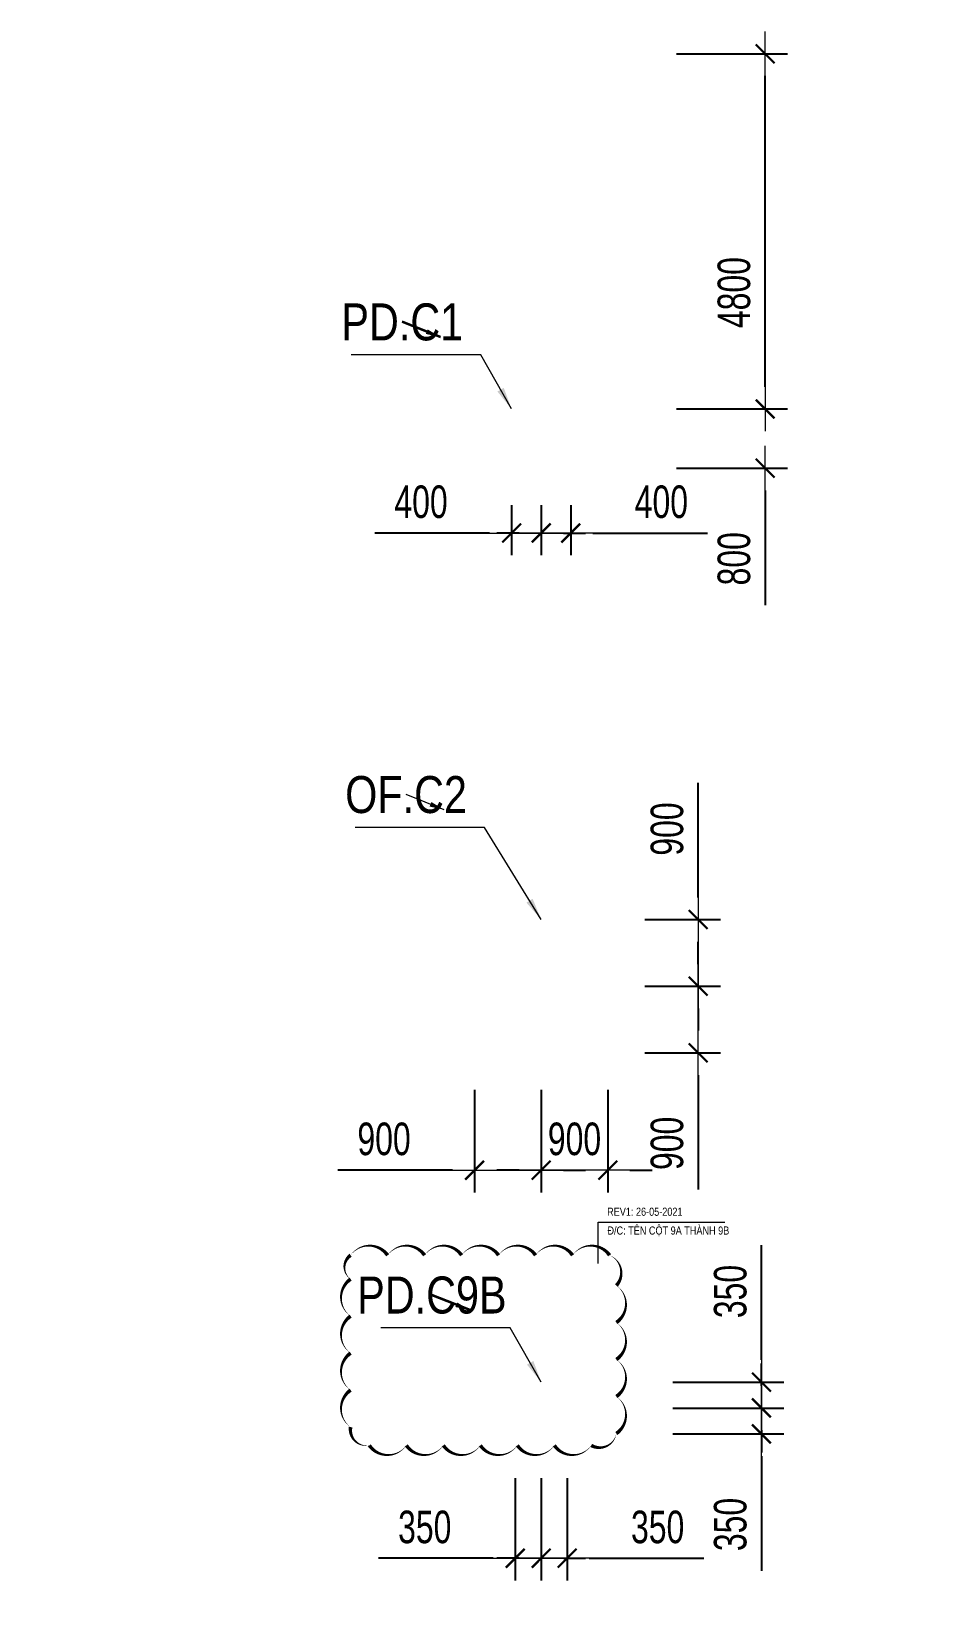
# Model space of a CAD drawing. Header units: millimetres. Extents: x -259680 to 699608, y -1281 to 104748.
# Drawn here: x 38812 to 50947, y 68851 to 90200 of the extents above; entities that cross this region are included whole.
import ezdxf
from ezdxf.enums import TextEntityAlignment as Align

# ---------------------------------------------------------------- set-up
doc = ezdxf.new("R2010")
doc.units = ezdxf.units.MM
doc.layers.get('0').update_dxf_attribs({"lineweight": 20})
doc.layers.get('Defpoints').update_dxf_attribs({"color": 151, "lineweight": 9})
for name, color, linetype, lineweight in [('$0$C1', 20, 'Continuous', 35), ('$1$NDC_S_ANNO', 7, 'Continuous', 20), ('$1$NDC_S_DIM', 1, 'Continuous', 15), ('$1$NDC_S_VN TEXT', 7, 'Continuous', 20), ('NDC_S_DIM', 1, 'Continuous', 15)]:
    doc.layers.add(name, color=color, linetype=linetype, lineweight=lineweight)
doc.layers.add('REV-01-2021-05-26', color=230, linetype='Continuous', lineweight=20, plot=False)
doc.styles.add('$1$NDC_DIM', font='', dxfattribs={"width": 0.75})
doc.styles.add('$2$ARIAL', font='arial.ttf', dxfattribs={"width": 0.8})
doc.styles.add('ARIAL', font='arial.ttf', dxfattribs={"width": 0.8})
doc.styles.add('NDC_DIM', font='', dxfattribs={"width": 0.75})
doc.styles.get('$1$NDC_DIM').set_extended_font_data('Dotum')
doc.styles.get('NDC_DIM').set_extended_font_data('Dotum')
doc.dimstyles.new('$0$NDC_dim_150', dxfattribs={"dimscale": 150, "dimtxt": 2.2, "dimasz": 1.5, "dimexe": 1.5, "dimexo": 2.5, "dimgap": 1, "dimtad": 1, "dimdec": 0, "dimzin": 0, "dimdsep": 46, "dimtxsty": '$1$NDC_DIM', "dimblk": '$1$DIMMARK', "dimcen": 0.09, "dimdle": 1.2, "dimclrd": 1, "dimclre": 1, "dimclrt": 3, "dimadec": 0, "dimazin": 0, "dimtfac": 1, "dimtdec": 0, "dimtix": 1, "dimtofl": 0, "dimtmove": 0, "dimatfit": 3, "dimfxl": 0, "dimtolj": 1, "dimtzin": 0, "dimarcsym": 0})
doc.dimstyles.new('$1$NDC_dim_iso', dxfattribs={"dimtxt": 2.2, "dimasz": 1, "dimexe": 1.5, "dimexo": 2.5, "dimgap": 1, "dimtad": 1, "dimdec": 0, "dimzin": 0, "dimdsep": 46, "dimtxsty": '$1$NDC_DIM', "dimblk": '$1$DIMMARK', "dimcen": 0.09, "dimdle": 1.2, "dimclrd": 1, "dimclre": 1, "dimclrt": 3, "dimadec": 0, "dimazin": 0, "dimtfac": 1, "dimtdec": 0, "dimtix": 1, "dimtofl": 0, "dimtmove": 0, "dimatfit": 3, "dimfxl": 0, "dimtolj": 1, "dimtzin": 0, "dimarcsym": 0})
doc.dimstyles.new('NDC_dim_200', dxfattribs={"dimscale": 200, "dimtxt": 2.2, "dimasz": 1.5, "dimexe": 1.5, "dimexo": 2.5, "dimgap": 1, "dimtad": 1, "dimdec": 0, "dimzin": 0, "dimdsep": 46, "dimtxsty": 'NDC_DIM', "dimblk": 'DIMMARK', "dimcen": 0.09, "dimdle": 1.2, "dimclrd": 1, "dimclre": 1, "dimclrt": 3, "dimadec": 0, "dimazin": 0, "dimtfac": 1, "dimtdec": 0, "dimtix": 1, "dimtofl": 0, "dimtmove": 0, "dimatfit": 3, "dimfxl": 0, "dimtolj": 1, "dimtzin": 0, "dimarcsym": 0})

# ---------------------------------------------------------------- blocks, each defined once
blk = doc.blocks.new('$1$DIMMARK')
at = {"layer": '$1$NDC_S_DIM', "color": 1}
blk.add_line((-1.5, 0), (1, 0), dxfattribs=at)
at = {"layer": '$1$NDC_S_DIM', "color": 2, "const_width": 0.1}
blk.add_lwpolyline([(-0.424, -0.424), (0.424, 0.424)], dxfattribs=at)
blk = doc.blocks.new('DIMMARK')
at = {"layer": 'NDC_S_DIM', "color": 1}
blk.add_line((-1.5, 0), (1, 0), dxfattribs=at)
at = {"layer": 'NDC_S_DIM', "color": 2, "const_width": 0.1}
blk.add_lwpolyline([(-0.424, -0.424), (0.424, 0.424)], dxfattribs=at)
blk = doc.blocks.new('*D677')
at = {"layer": 'Defpoints', "color": 0, "ltscale": 100, "transparency": 16777216}
for p in [(45700, 84300), (46100, 84300), (46100, 83424)]:
    blk.add_point(p, dxfattribs=at)
at = {"layer": 'NDC_S_DIM', "color": 1, "lineweight": -2, "ltscale": 100, "transparency": 16777216}
for p, q in [((45700, 83800), (45700, 83124)), ((46100, 83800), (46100, 83124)), ((45400, 83424), (45100, 83424)), ((46400, 83424), (47949, 83424))]:
    blk.add_line(p, q, dxfattribs=at)
at = {"layer": 'NDC_S_DIM', "color": 1, "lineweight": -2, "ltscale": 100, "transparency": 16777216, "xscale": 300, "yscale": 300, "zscale": 300}
blk.add_blockref('DIMMARK', (45700, 83424), dxfattribs=at)
at = {"layer": 'NDC_S_DIM', "color": 1, "lineweight": -2, "ltscale": 100, "transparency": 16777216, "xscale": 300, "yscale": 300, "zscale": 300, "rotation": 180}
blk.add_blockref('DIMMARK', (46100, 83424), dxfattribs=at)
at = {"layer": 'NDC_S_DIM', "color": 3, "ltscale": 100, "transparency": 16777216, "insert": (47324, 83844), "char_height": 440, "attachment_point": 5, "style": 'NDC_DIM'}
blk.add_mtext('\\A1;400', dxfattribs=at)
blk = doc.blocks.new('*D678')
at = {"layer": 'Defpoints', "color": 0, "ltscale": 100, "transparency": 16777216}
for p in [(45300, 84300), (45700, 84300), (45700, 83424)]:
    blk.add_point(p, dxfattribs=at)
at = {"layer": 'NDC_S_DIM', "color": 1, "lineweight": -2, "ltscale": 100, "transparency": 16777216}
for p, q in [((45300, 83800), (45300, 83124)), ((45700, 83800), (45700, 83124)), ((45000, 83424), (43451, 83424)), ((46000, 83424), (46300, 83424))]:
    blk.add_line(p, q, dxfattribs=at)
at = {"layer": 'NDC_S_DIM', "color": 1, "lineweight": -2, "ltscale": 100, "transparency": 16777216, "xscale": 300, "yscale": 300, "zscale": 300}
blk.add_blockref('DIMMARK', (45300, 83424), dxfattribs=at)
at = {"layer": 'NDC_S_DIM', "color": 1, "lineweight": -2, "ltscale": 100, "transparency": 16777216, "xscale": 300, "yscale": 300, "zscale": 300, "rotation": 180}
blk.add_blockref('DIMMARK', (45700, 83424), dxfattribs=at)
at = {"layer": 'NDC_S_DIM', "color": 3, "ltscale": 100, "transparency": 16777216, "insert": (44076, 83844), "char_height": 440, "attachment_point": 5, "style": 'NDC_DIM'}
blk.add_mtext('\\A1;400', dxfattribs=at)
blk = doc.blocks.new('*D693')
at = {"layer": 'Defpoints', "color": 0, "ltscale": 100, "transparency": 16777216}
for p in [(46100, 89900), (48727, 89900), (46100, 85100)]:
    blk.add_point(p, dxfattribs=at)
at = {"layer": 'NDC_S_DIM', "color": 1, "lineweight": -2, "ltscale": 100, "transparency": 16777216}
for p, q in [((47527, 89900), (49027, 89900)), ((48727, 85400), (48727, 89600)), ((47527, 85100), (49027, 85100))]:
    blk.add_line(p, q, dxfattribs=at)
at = {"layer": 'NDC_S_DIM', "color": 1, "lineweight": -2, "ltscale": 100, "transparency": 16777216, "xscale": 300, "yscale": 300, "zscale": 300}
for p, rotation in [((48727, 89900), 90), ((48727, 85100), 270)]:
    blk.add_blockref('DIMMARK', p, dxfattribs=dict(at, rotation=rotation))
at = {"layer": 'NDC_S_DIM', "color": 3, "ltscale": 100, "transparency": 16777216, "insert": (48307, 86673), "char_height": 440, "attachment_point": 5, "rotation": 90, "style": 'NDC_DIM'}
blk.add_mtext('\\A1;4800', dxfattribs=at)
blk = doc.blocks.new('*D694')
at = {"layer": 'Defpoints', "color": 0, "ltscale": 100, "transparency": 16777216}
for p in [(46100, 85100), (48727, 85100), (46100, 84300)]:
    blk.add_point(p, dxfattribs=at)
at = {"layer": 'NDC_S_DIM', "color": 1, "lineweight": -2, "ltscale": 100, "transparency": 16777216}
for p, q in [((48727, 85400), (48727, 85700)), ((47527, 85100), (49027, 85100)), ((47527, 84300), (49027, 84300)), ((48727, 84000), (48727, 82451))]:
    blk.add_line(p, q, dxfattribs=at)
at = {"layer": 'NDC_S_DIM', "color": 1, "lineweight": -2, "ltscale": 100, "transparency": 16777216, "xscale": 300, "yscale": 300, "zscale": 300}
for p, rotation in [((48727, 85100), 270), ((48727, 84300), 90)]:
    blk.add_blockref('DIMMARK', p, dxfattribs=dict(at, rotation=rotation))
at = {"layer": 'NDC_S_DIM', "color": 3, "ltscale": 100, "transparency": 16777216, "insert": (48307, 83076), "char_height": 440, "attachment_point": 5, "rotation": 90, "style": 'NDC_DIM'}
blk.add_mtext('\\A1;800', dxfattribs=at)
blk = doc.blocks.new('*D707')
at = {"layer": 'Defpoints', "color": 0, "ltscale": 100, "transparency": 16777216}
for p in [(44800, 76400), (45700, 76400), (44800, 74814)]:
    blk.add_point(p, dxfattribs=at)
at = {"layer": 'NDC_S_DIM', "color": 1, "lineweight": -2, "ltscale": 100, "transparency": 16777216}
for p, q in [((44800, 75900), (44800, 74514)), ((45700, 75900), (45700, 74514)), ((44500, 74814), (42951, 74814)), ((46000, 74814), (46300, 74814))]:
    blk.add_line(p, q, dxfattribs=at)
at = {"layer": 'NDC_S_DIM', "color": 1, "lineweight": -2, "ltscale": 100, "transparency": 16777216, "xscale": 300, "yscale": 300, "zscale": 300}
blk.add_blockref('DIMMARK', (44800, 74814), dxfattribs=at)
at = {"layer": 'NDC_S_DIM', "color": 1, "lineweight": -2, "ltscale": 100, "transparency": 16777216, "xscale": 300, "yscale": 300, "zscale": 300, "rotation": 180}
blk.add_blockref('DIMMARK', (45700, 74814), dxfattribs=at)
at = {"layer": 'NDC_S_DIM', "color": 3, "ltscale": 100, "transparency": 16777216, "insert": (43576, 75234), "char_height": 440, "attachment_point": 5, "style": 'NDC_DIM'}
blk.add_mtext('\\A1;900', dxfattribs=at)
blk = doc.blocks.new('*D708')
at = {"layer": 'Defpoints', "color": 0, "ltscale": 100, "transparency": 16777216}
for p in [(45700, 76400), (46600, 76400), (46600, 74814)]:
    blk.add_point(p, dxfattribs=at)
at = {"layer": 'NDC_S_DIM', "color": 1, "lineweight": -2, "ltscale": 100, "transparency": 16777216}
for p, q in [((45700, 75900), (45700, 74514)), ((46600, 75900), (46600, 74514)), ((45400, 74814), (45100, 74814)), ((46900, 74814), (47200, 74814))]:
    blk.add_line(p, q, dxfattribs=at)
at = {"layer": 'NDC_S_DIM', "color": 1, "lineweight": -2, "ltscale": 100, "transparency": 16777216, "xscale": 300, "yscale": 300, "zscale": 300}
blk.add_blockref('DIMMARK', (45700, 74814), dxfattribs=at)
at = {"layer": 'NDC_S_DIM', "color": 1, "lineweight": -2, "ltscale": 100, "transparency": 16777216, "xscale": 300, "yscale": 300, "zscale": 300, "rotation": 180}
blk.add_blockref('DIMMARK', (46600, 74814), dxfattribs=at)
at = {"layer": 'NDC_S_DIM', "color": 3, "ltscale": 100, "transparency": 16777216, "insert": (46150, 75234), "char_height": 440, "attachment_point": 5, "style": 'NDC_DIM'}
blk.add_mtext('\\A1;900', dxfattribs=at)
blk = doc.blocks.new('*D709')
at = {"layer": 'Defpoints', "color": 0, "ltscale": 100, "transparency": 16777216}
for p in [(46600, 78200), (46600, 77300), (47822, 77300)]:
    blk.add_point(p, dxfattribs=at)
at = {"layer": 'NDC_S_DIM', "color": 1, "lineweight": -2, "ltscale": 100, "transparency": 16777216}
for p, q in [((47822, 78500), (47822, 80049)), ((47100, 78200), (48122, 78200)), ((47100, 77300), (48122, 77300)), ((47822, 77000), (47822, 76700))]:
    blk.add_line(p, q, dxfattribs=at)
at = {"layer": 'NDC_S_DIM', "color": 1, "lineweight": -2, "ltscale": 100, "transparency": 16777216, "xscale": 300, "yscale": 300, "zscale": 300}
for p, rotation in [((47822, 78200), 270), ((47822, 77300), 90)]:
    blk.add_blockref('DIMMARK', p, dxfattribs=dict(at, rotation=rotation))
at = {"layer": 'NDC_S_DIM', "color": 3, "ltscale": 100, "transparency": 16777216, "insert": (47402, 79424), "char_height": 440, "attachment_point": 5, "rotation": 90, "style": 'NDC_DIM'}
blk.add_mtext('\\A1;900', dxfattribs=at)
blk = doc.blocks.new('*D710')
at = {"layer": 'Defpoints', "color": 0, "ltscale": 100, "transparency": 16777216}
for p in [(46600, 77300), (47822, 77300), (46600, 76400)]:
    blk.add_point(p, dxfattribs=at)
at = {"layer": 'NDC_S_DIM', "color": 1, "lineweight": -2, "ltscale": 100, "transparency": 16777216}
for p, q in [((47822, 77600), (47822, 77900)), ((47100, 77300), (48122, 77300)), ((47100, 76400), (48122, 76400)), ((47822, 76100), (47822, 74551))]:
    blk.add_line(p, q, dxfattribs=at)
at = {"layer": 'NDC_S_DIM', "color": 1, "lineweight": -2, "ltscale": 100, "transparency": 16777216, "xscale": 300, "yscale": 300, "zscale": 300}
for p, rotation in [((47822, 77300), 270), ((47822, 76400), 90)]:
    blk.add_blockref('DIMMARK', p, dxfattribs=dict(at, rotation=rotation))
at = {"layer": 'NDC_S_DIM', "color": 3, "ltscale": 100, "transparency": 16777216, "insert": (47402, 75176), "char_height": 440, "attachment_point": 5, "rotation": 90, "style": 'NDC_DIM'}
blk.add_mtext('\\A1;900', dxfattribs=at)
blk = doc.blocks.new('*D723')
at = {"layer": 'Defpoints', "color": 0, "ltscale": 100, "transparency": 16777216}
for p in [(45700, 71150), (46050, 71150), (46050, 69570)]:
    blk.add_point(p, dxfattribs=at)
at = {"layer": 'NDC_S_DIM', "color": 1, "lineweight": -2, "ltscale": 100, "transparency": 16777216}
for p, q in [((45700, 70650), (45700, 69270)), ((46050, 70650), (46050, 69270)), ((45400, 69570), (45100, 69570)), ((46350, 69570), (47899, 69570))]:
    blk.add_line(p, q, dxfattribs=at)
at = {"layer": 'NDC_S_DIM', "color": 1, "lineweight": -2, "ltscale": 100, "transparency": 16777216, "xscale": 300, "yscale": 300, "zscale": 300}
blk.add_blockref('DIMMARK', (45700, 69570), dxfattribs=at)
at = {"layer": 'NDC_S_DIM', "color": 1, "lineweight": -2, "ltscale": 100, "transparency": 16777216, "xscale": 300, "yscale": 300, "zscale": 300, "rotation": 180}
blk.add_blockref('DIMMARK', (46050, 69570), dxfattribs=at)
at = {"layer": 'NDC_S_DIM', "color": 3, "ltscale": 100, "transparency": 16777216, "insert": (47274, 69990), "char_height": 440, "attachment_point": 5, "style": 'NDC_DIM'}
blk.add_mtext('\\A1;350', dxfattribs=at)
blk = doc.blocks.new('*D724')
at = {"layer": 'Defpoints', "color": 0, "ltscale": 100, "transparency": 16777216}
for p in [(45350, 71150), (45700, 71150), (45700, 69570)]:
    blk.add_point(p, dxfattribs=at)
at = {"layer": 'NDC_S_DIM', "color": 1, "lineweight": -2, "ltscale": 100, "transparency": 16777216}
for p, q in [((45350, 70650), (45350, 69270)), ((45700, 70650), (45700, 69270)), ((45050, 69570), (43501, 69570)), ((46000, 69570), (46300, 69570))]:
    blk.add_line(p, q, dxfattribs=at)
at = {"layer": 'NDC_S_DIM', "color": 1, "lineweight": -2, "ltscale": 100, "transparency": 16777216, "xscale": 300, "yscale": 300, "zscale": 300}
blk.add_blockref('DIMMARK', (45350, 69570), dxfattribs=at)
at = {"layer": 'NDC_S_DIM', "color": 1, "lineweight": -2, "ltscale": 100, "transparency": 16777216, "xscale": 300, "yscale": 300, "zscale": 300, "rotation": 180}
blk.add_blockref('DIMMARK', (45700, 69570), dxfattribs=at)
at = {"layer": 'NDC_S_DIM', "color": 3, "ltscale": 100, "transparency": 16777216, "insert": (44126, 69990), "char_height": 440, "attachment_point": 5, "style": 'NDC_DIM'}
blk.add_mtext('\\A1;350', dxfattribs=at)
blk = doc.blocks.new('*D725')
at = {"layer": 'Defpoints', "color": 0, "ltscale": 100, "transparency": 16777216}
for p in [(46050, 71950), (48677, 71950), (46050, 71600)]:
    blk.add_point(p, dxfattribs=at)
at = {"layer": 'NDC_S_DIM', "color": 1, "lineweight": -2, "ltscale": 100, "transparency": 16777216}
for p, q in [((48677, 72250), (48677, 73799)), ((47477, 71950), (48977, 71950)), ((47477, 71600), (48977, 71600)), ((48677, 71300), (48677, 71000))]:
    blk.add_line(p, q, dxfattribs=at)
at = {"layer": 'NDC_S_DIM', "color": 1, "lineweight": -2, "ltscale": 100, "transparency": 16777216, "xscale": 300, "yscale": 300, "zscale": 300}
for p, rotation in [((48677, 71950), 270), ((48677, 71600), 90)]:
    blk.add_blockref('DIMMARK', p, dxfattribs=dict(at, rotation=rotation))
at = {"layer": 'NDC_S_DIM', "color": 3, "ltscale": 100, "transparency": 16777216, "insert": (48257, 73174), "char_height": 440, "attachment_point": 5, "rotation": 90, "style": 'NDC_DIM'}
blk.add_mtext('\\A1;350', dxfattribs=at)
blk = doc.blocks.new('*D726')
at = {"layer": 'Defpoints', "color": 0, "ltscale": 100, "transparency": 16777216}
for p in [(46050, 71600), (48677, 71600), (46050, 71250)]:
    blk.add_point(p, dxfattribs=at)
at = {"layer": 'NDC_S_DIM', "color": 1, "lineweight": -2, "ltscale": 100, "transparency": 16777216}
for p, q in [((48677, 71900), (48677, 72200)), ((47477, 71600), (48977, 71600)), ((47477, 71250), (48977, 71250)), ((48677, 70950), (48677, 69401))]:
    blk.add_line(p, q, dxfattribs=at)
at = {"layer": 'NDC_S_DIM', "color": 1, "lineweight": -2, "ltscale": 100, "transparency": 16777216, "xscale": 300, "yscale": 300, "zscale": 300}
for p, rotation in [((48677, 71600), 270), ((48677, 71250), 90)]:
    blk.add_blockref('DIMMARK', p, dxfattribs=dict(at, rotation=rotation))
at = {"layer": 'NDC_S_DIM', "color": 3, "ltscale": 100, "transparency": 16777216, "insert": (48257, 70026), "char_height": 440, "attachment_point": 5, "rotation": 90, "style": 'NDC_DIM'}
blk.add_mtext('\\A1;350', dxfattribs=at)
blk = doc.blocks.new('*U214')
at = {"layer": '$1$NDC_S_ANNO', "ltscale": 0.8, "style": '$2$ARIAL', "width": 0.8}
blk.add_attdef('TEN', text='', height=2.5, dxfattribs=at).set_placement((-2.58, 1.03), align=Align.MIDDLE_CENTER)
at = {"layer": '$1$NDC_S_ANNO', "ltscale": 0.8, "style": '$2$ARIAL', "width": 0.8, "flags": 1}
blk.add_attdef('CHU_THICH', text='', height=2.5, dxfattribs=at).set_placement((0, 0), align=Align.MIDDLE_CENTER)
at = {"layer": 'Defpoints'}
blk.add_leader([(0, 0), (-2.58, 1.03)], dimstyle='$1$NDC_dim_iso', override={"dimgap": 0.625, "dimtad": 0}, dxfattribs=at)
blk = doc.blocks.new('$0$co t check')
at = {"layer": '$0$C1', "xscale": 200, "yscale": 200, "zscale": 200}
for p, values in [((42298, 86071), {'TEN': 'PD.C1'}), ((42698, 72921), {'TEN': 'PD.C9B'})]:
    blk.add_blockref('*U214', p, dxfattribs=at).add_auto_attribs(values)
at = {"layer": '$1$NDC_S_VN TEXT', "xscale": 200, "yscale": 200, "zscale": 200}
blk.add_blockref('*U214', (42349, 79684), dxfattribs=at).add_auto_attribs({'TEN': 'OF.C2'})
at = {"layer": '$0$C1'}
for points in [[(43259, 85100), (42842, 85832), (41093, 85832)], [(43659, 71950), (43242, 72682), (41493, 72682)]]:
    blk.add_leader(points, dimstyle='$0$NDC_dim_150', override={"dimasz": 2, "dimgap": 1, "dimtad": 0}, dxfattribs=at)
blk.add_leader([(43659, 78200), (42893, 79445), (41143, 79445)], dimstyle='$0$NDC_dim_150', override={"dimasz": 2, "dimgap": 1, "dimtad": 0})

msp = doc.modelspace()

# ---------------------------------------------------------------- hatches: boundary and pattern name
at = {"layer": 'NDC_S_DIM', "ltscale": 100}
h = msp.add_hatch(dxfattribs=at)
h.set_pattern_fill('CROSS', color=256, scale=50)
h.paths.add_polyline_path([(87300, 89500), (87300, 71950), (63350, 71950), (63350, 66800), (44500, 66800), (44500, 64200), (3550, 64200), (3550, 89500)], flags=17)
h.paths.add_polyline_path([(87300, 89500), (87300, 71950), (63350, 71950), (63350, 66800), (44500, 66800), (44500, 64200), (3550, 64200), (3550, 89500)], flags=17)

# ---------------------------------------------------------------- linework, layer by layer
at = {"layer": 'REV-01-2021-05-26', "ltscale": 100}
for p, q in [((46468.3, 73553.5), (46468.3, 74112.5)), ((46468.3, 74112.5), (48183.3, 74112.5))]:
    msp.add_line(p, q, dxfattribs=at)
at = {"layer": 'REV-01-2021-05-26'}
msp.add_lwpolyline([(43124.3, 73663.8, 0, 50, -0.5205671), (43624.3, 73663.8, 0, 50, -0.5205671), (44124.3, 73663.8, 0, 50, -0.5205671), (44624.3, 73663.8, 0, 50, -0.5205671), (45124.3, 73663.8, 0, 50, -0.5205671), (45624.3, 73663.8, 0, 50, -0.5205671), (46124.3, 73663.8, 0, 50, -0.5205671), (46624.3, 73663.8, 0, 50, -0.5205671), (46715.8, 73255.4, 0, 50, -0.5205671), (46715.8, 72755.4, 0, 50, -0.5205671), (46715.8, 72255.4, 0, 50, -0.5205671), (46715.8, 71755.4, 0, 50, -0.5205671), (46715.8, 71255.4, 0, 50, -0.5205671), (46376.8, 71094.4, 0, 50, -0.5205671), (45876.8, 71094.4, 0, 50, -0.5205671), (45376.8, 71094.4, 0, 50, -0.5205671), (44876.8, 71094.4, 0, 50, -0.5205671), (44376.8, 71094.4, 0, 50, -0.5205671), (43876.8, 71094.4, 0, 50, -0.5205671), (43376.8, 71094.4, 0, 50, -0.5205671), (43124.3, 71341.8, 0, 50, -0.5205671), (43124.3, 71841.8, 0, 50, -0.5205671), (43124.3, 72341.8, 0, 50, -0.5205671), (43124.3, 72841.8, 0, 50, -0.5205671), (43124.3, 73341.8, 0, 50, -0.5205671)], format="xyseb", close=True, dxfattribs=at)

# ---------------------------------------------------------------- block references
at = {"layer": '$1$NDC_S_DIM'}
msp.add_blockref('$0$co t check', (2040.6, 0), dxfattribs=at)

# ---------------------------------------------------------------- texts
at = {"layer": 'REV-01-2021-05-26', "style": 'ARIAL', "width": 0.8}
for s, p in [('REV1: 26-05-2021', (46591.5, 74197.3)), ('Đ/C: TÊN CỘT 9A THÀNH 9B', (46595.7, 73943.3))]:
    msp.add_text(s, height=110, dxfattribs=at).set_placement(p)

# ---------------------------------------------------------------- dimensions: what is measured, and where the dimension line sits
at = {"layer": 'NDC_S_DIM', "ltscale": 100}
for base, p1, p2, picture, middle in [((48726.7, 89900), (46100, 85100), (46100, 89900), '*D693', (48726.7, 86672.5)), ((48726.7, 85100), (46100, 84300), (46100, 85100), '*D694', (48726.7, 83075.7)), ((47822.3, 77300), (46600, 78200), (46600, 77300), '*D709', (47822.3, 79424.3)), ((47822.3, 77300), (46600, 76400), (46600, 77300), '*D710', (47822.3, 75175.7)), ((48676.7, 71950), (46050, 71600), (46050, 71950), '*D725', (48676.7, 73174.3)), ((48676.7, 71600), (46050, 71250), (46050, 71600), '*D726', (48676.7, 70025.7))]:
    dim = msp.add_linear_dim(base=base, p1=p1, p2=p2, angle=90, dimstyle='NDC_dim_200', dxfattribs=at)
    dim.commit()
    dim.dimension.update_dxf_attribs({"geometry": picture, "text_midpoint": middle, "dimtype": 160})
for base, p1, p2, picture, middle in [((45700, 83424.4), (45300, 84300), (45700, 84300), '*D678', (44075.7, 83424.4)), ((46100, 83424.4), (45700, 84300), (46100, 84300), '*D677', (47324.3, 83424.4)), ((44800, 74814.2), (45700, 76400), (44800, 76400), '*D707', (43575.7, 74814.2)), ((46600, 74814.2), (45700, 76400), (46600, 76400), '*D708', (46150, 74814.2)), ((45700, 69570.1), (45350, 71150), (45700, 71150), '*D724', (44125.7, 69570.1)), ((46050, 69570.1), (45700, 71150), (46050, 71150), '*D723', (47274.3, 69570.1))]:
    dim = msp.add_linear_dim(base=base, p1=p1, p2=p2, dimstyle='NDC_dim_200', dxfattribs=at)
    dim.commit()
    dim.dimension.update_dxf_attribs({"geometry": picture, "text_midpoint": middle, "dimtype": 160})

doc.saveas('drawing.dxf')
